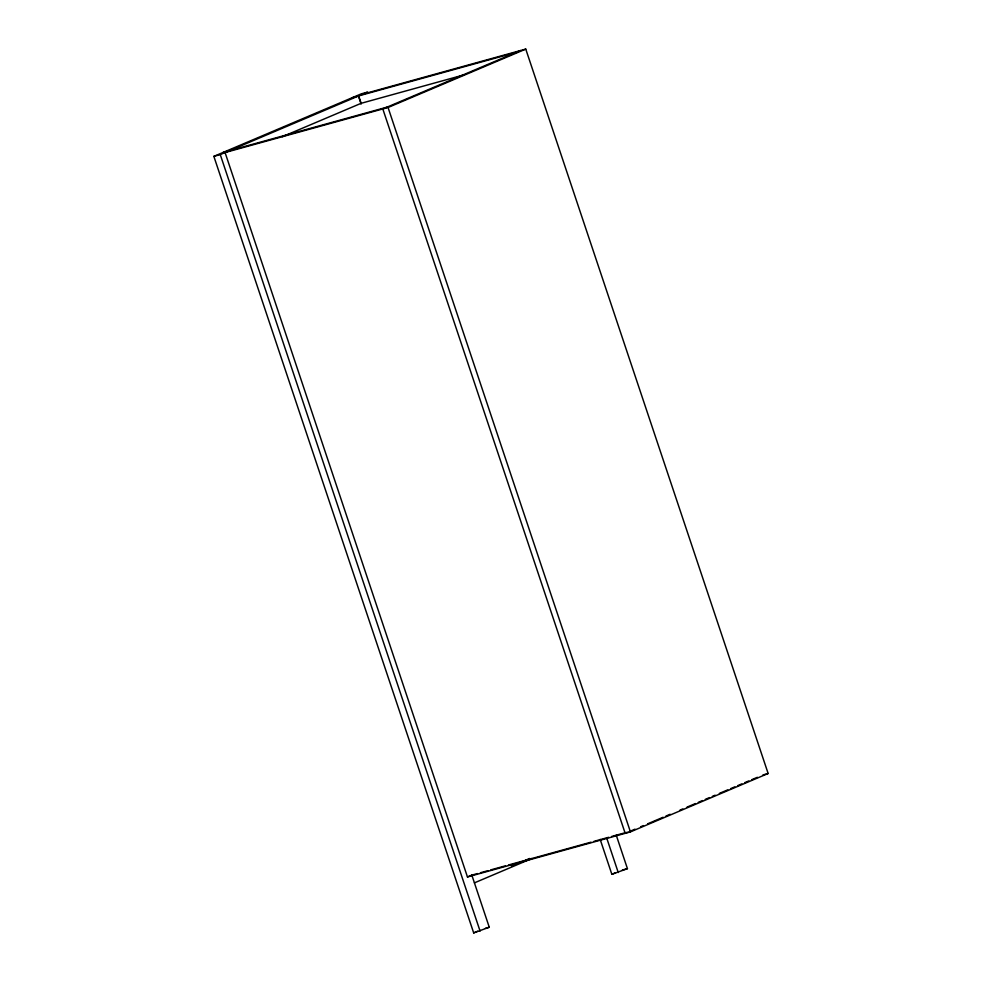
<?xml version="1.0" encoding="UTF-8"?>
<svg xmlns="http://www.w3.org/2000/svg" width="982" height="982" viewBox="0 0 982 982"><rect width="100%" height="100%" fill="white"/><g stroke="black" fill="none" stroke-linecap="round" stroke-linejoin="round"><path stroke-width="1.47" d="M213.855 156.359L361.216 93.879L367.612 92.112L220.263 154.591L213.855 156.359L473.68 932.9L489.269 927.241L471.716 874.79M282.337 136.719L361.143 103.306L464.326 74.779M520.521 50.548L382.808 108.941L625.19 833.337L628.001 832.147M388.05 107.492L525.763 49.1L768.145 773.497L630.432 831.889L467.457 876.951L225.074 152.541L388.05 107.492L630.432 831.889M467.457 876.951L471.593 875.195M511.487 866.21L515.685 864.418M518.496 863.227L522.694 861.447M525.505 860.257L529.703 858.477M474.416 882.867L531.9 858.489M629.327 831.582L635.023 829.164M640.645 826.783L643.456 825.592M647.617 823.837L663.132 817.245M665.906 816.079L670.154 814.274M679.974 810.113L682.809 808.91M687.007 807.13L695.452 803.546M698.263 802.355L702.486 800.563M705.285 799.373L709.532 797.58M712.318 796.402L715.154 795.199M719.34 793.419L727.822 789.823M730.583 788.656L734.855 786.84M737.617 785.674L741.889 783.857M744.638 782.691L748.849 780.911M751.66 779.72L757.368 777.302M473.68 932.9L477.62 931.231M600.174 839.414L611.86 874.311L615.788 872.642M611.86 874.311L627.437 868.653L616.254 835.203M362.8 94.162L525.763 49.1M516.397 52.304L358.663 95.905L361.094 103.184M352.035 97.783L358.43 96.003L361.13 104.08M223.037 152.468L386.945 107.185M762.904 774.945L768.145 773.497M473.066 874.79L477.485 873.563M480.431 872.753L487.808 870.715M490.755 869.892L505.497 865.817M508.443 865.007L590.992 842.188M593.938 841.365L608.68 837.29M611.626 836.48L626.369 832.405M622.318 870.064L627.437 868.653M485.427 928.297L489.269 927.241M606.581 837.646L618.255 872.544M220.263 154.591L480.088 931.132"/></g></svg>
